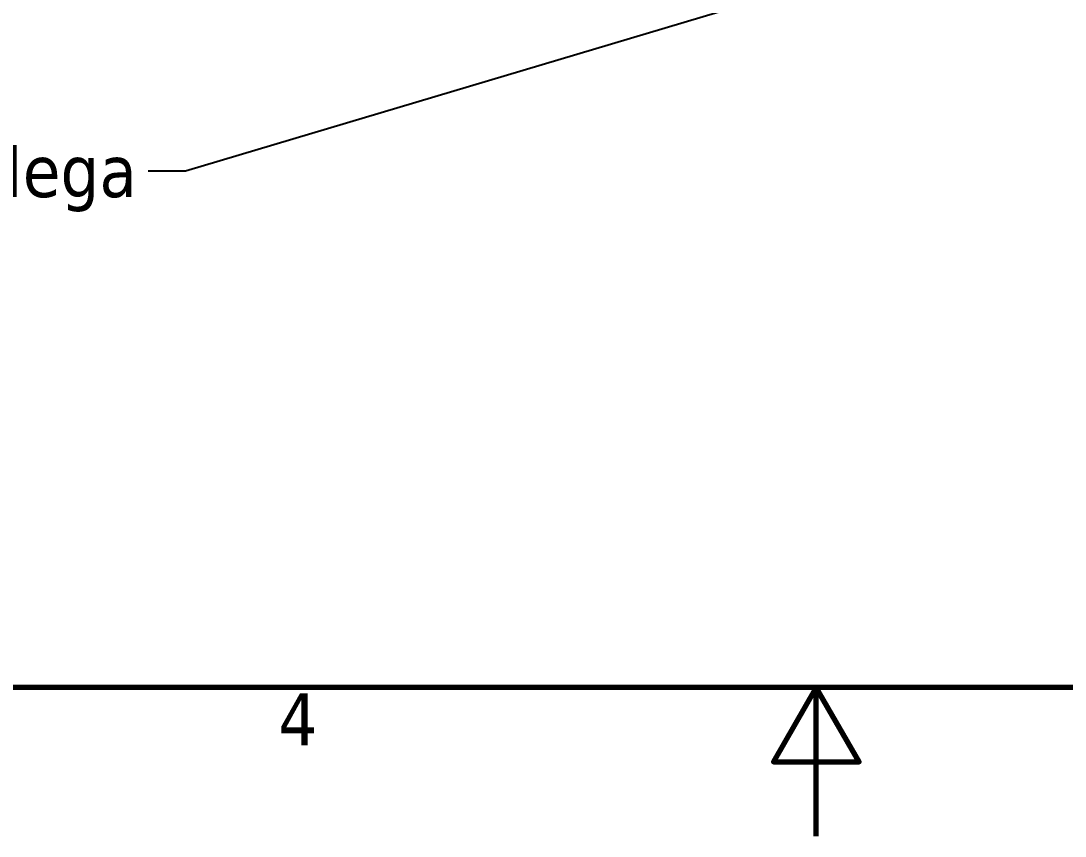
# Model space of a CAD drawing. Header units: millimetres. Extents: x 0 to 420, y 0 to 297.
# Drawn here: x 156.4 to 226.8, y 0 to 54.9 of the extents above; entities that cross this region are included whole.
import ezdxf

# ---------------------------------------------------------------- set-up
doc = ezdxf.new("R2010")
doc.units = ezdxf.units.MM
doc.layers.add('Border (ISO)', color=7, linetype='Continuous', lineweight=70)
doc.layers.add('Symbol (ISO)', color=7, linetype='Continuous', lineweight=25)
doc.styles.add('Note Text (ISO)', font='tahoma.ttf')
doc.dimstyles.new('Default - Method 1b (ISO)$7', dxfattribs={"dimtxt": 3.5, "dimasz": 2.5, "dimexe": 3.175, "dimexo": 0, "dimgap": 0.762, "dimtad": 1, "dimtoh": 1, "dimrnd": 1e-08, "dimtxsty": 'Note Text (ISO)', "dimcen": 0.09, "dimdle": 10, "dimclrd": 256, "dimclre": 256, "dimclrt": 256, "dimazin": 2, "dimtfac": 1, "dimtmove": 0, "dimatfit": 3, "dimfxl": 1, "dimtolj": 1, "dimlwd": -1, "dimlwe": -1, "dimarcsym": 0})

# ---------------------------------------------------------------- blocks, each defined once
blk = doc.blocks.new('Borders Default Border')
at = {"layer": 'Border (ISO)', "flags": 128}
for points in [[(10, 10), (10, 287), (410, 287), (410, 10), (10, 10)], [(210, 0), (210, 10), (207.113, 5), (212.887, 5), (210, 10)]]:
    blk.add_lwpolyline(points, dxfattribs=at)
at = {"layer": 'Border (ISO)', "insert": (173.779, 6.1), "char_height": 3.5, "attachment_point": 7, "style": 'Note Text (ISO)'}
blk.add_mtext('4', dxfattribs=at)

msp = doc.modelspace()

# ---------------------------------------------------------------- block references
msp.add_blockref('Borders Default Border', (0, 0))

# ---------------------------------------------------------------- texts
at = {"layer": 'Symbol (ISO)', "insert": (164.261, 46.517), "char_height": 3.5, "width": 30.79943, "attachment_point": 3, "style": 'Note Text (ISO)'}
msp.add_mtext('\\fTahoma|b0|i0;Arduino Mega ', dxfattribs=at)

# ---------------------------------------------------------------- leaders
at = {"layer": 'Symbol (ISO)', "annotation_type": 0, "has_hookline": 1, "hookline_direction": 1, "text_width": 28.999}
msp.add_leader([(236.932, 65.455), (167.523, 44.767), (165.023, 44.767)], dimstyle='Default - Method 1b (ISO)$7', override={"dimtad": 0}, dxfattribs=at)

doc.saveas('drawing.dxf')
